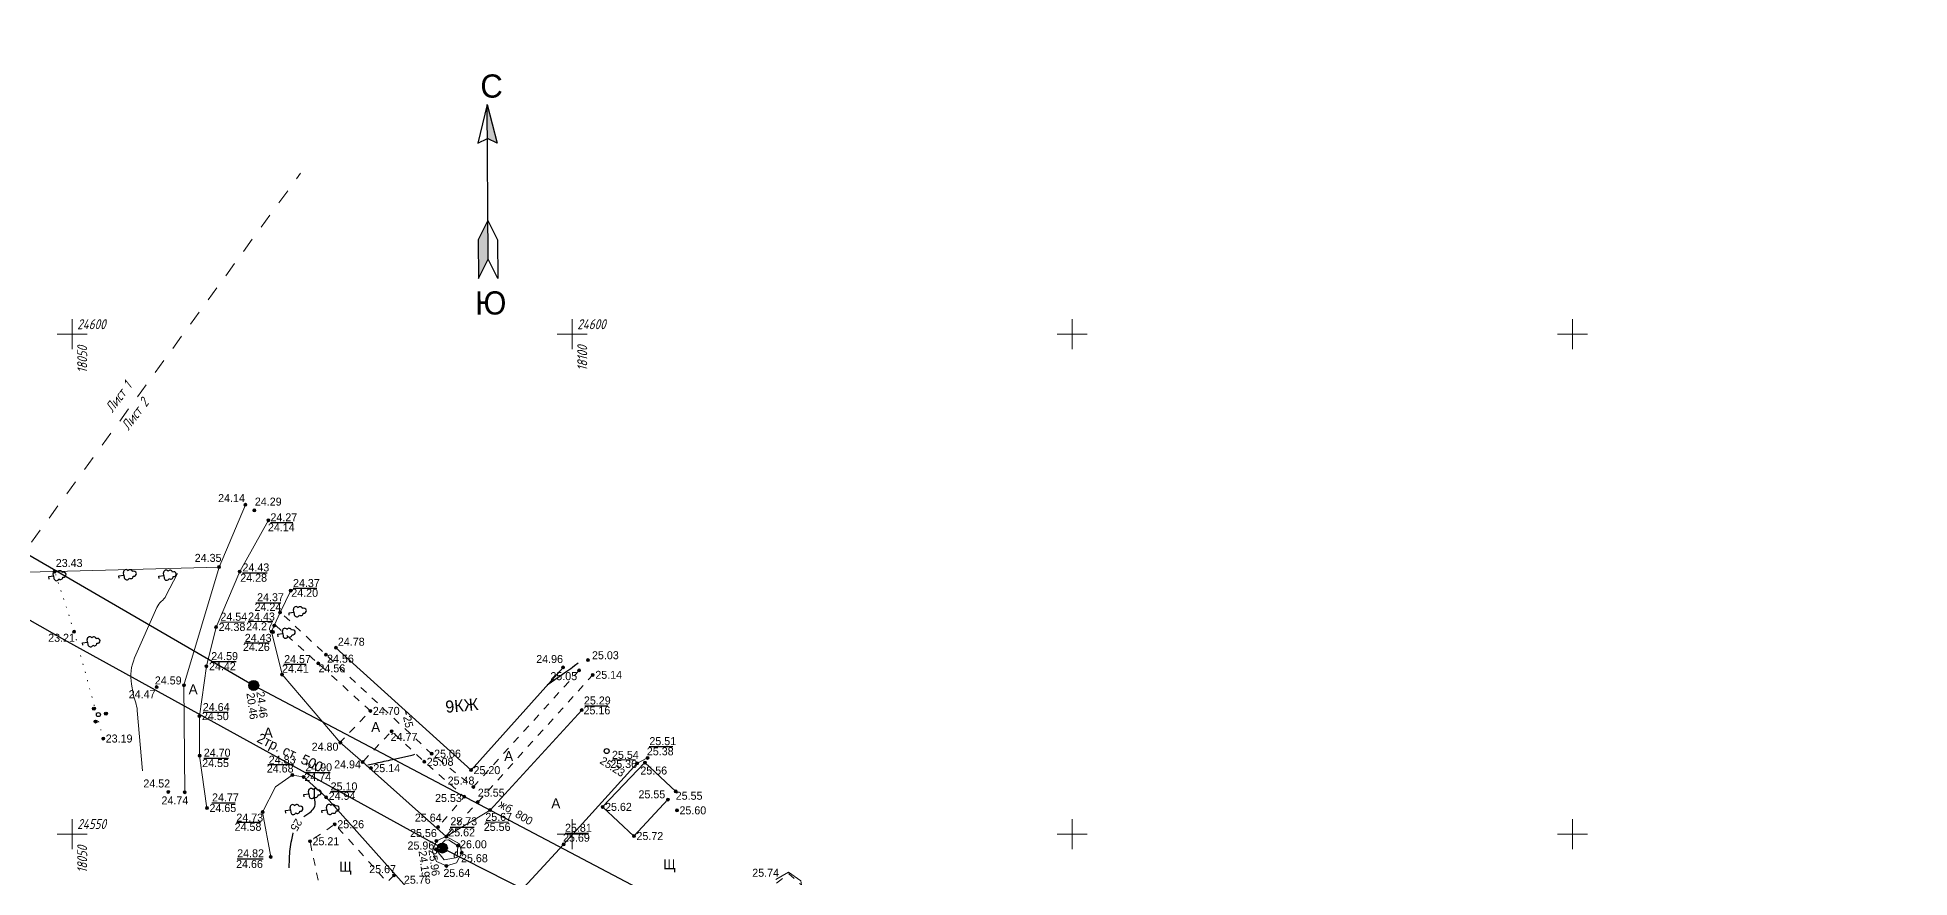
# Model space of a CAD drawing. Header units: metres. Extents: x 17798 to 18902, y 24284 to 24836.
# Drawn here: x 18046.5 to 18233.7, y 24545.6 to 24629.7 of the extents above; entities that cross this region are included whole.
import ezdxf

# ---------------------------------------------------------------- set-up
doc = ezdxf.new("R2010")
doc.units = ezdxf.units.M
doc.linetypes.add('g5_01_5x1_5', pattern=[3, 1.5, -1.5])
doc.linetypes.add('g5_366', pattern=[1.7000000029802322, 0.2000000029802322, -1.5])
for name, color, linetype in [('02_Сетка', 7, 'Continuous'), ('03_Здания и строения', 7, 'Continuous'), ('06_Инженерно-технические сооружения', 7, 'Continuous'), ('10_Границы покрытий и угодий', 7, 'Continuous'), ('12_Рельеф', 7, 'Continuous'), ('13_Растительность', 7, 'Continuous'), ('14_Ограждения', 7, 'Continuous'), ('19_Горизонтали', 7, 'Continuous'), ('30_Канализация', 7, 'Continuous'), ('32_Теплосеть', 7, 'Continuous'), ('33_Газопровод', 7, 'Continuous'), ('44_Крышки колодцев', 7, 'Continuous'), ('45_Номера колодцев', 7, 'Continuous'), ('61_Отметки высоты поверхности', 7, 'Continuous'), ('rastr', 7, 'Continuous')]:
    doc.layers.add(name, color=color, linetype=linetype)
doc.styles.add('LIKE11', font='bm431.shx')
doc.styles.add('LIKE14', font='p131.shx')
doc.styles.add('LIKE17', font='d431.shx')
doc.styles.add('LIKE32', font='peteri.shx')
doc.styles.add('LIKE36', font='pragmai.shx')
doc.styles.add('Line_GUGK', font='bm431.ttf', dxfattribs={"height": 1})
doc.styles.get("Standard").update_dxf_attribs({"font": 'SPDS.shx', "oblique": 15, "height": 2})
doc.linetypes.add('g5_085a', pattern='A,0.001000000047497451,[19,GUGK_2005.shx,S=2,R=180.0000050089563,X=0,Y=0],1,[18,GUGK_2005.shx,S=12,R=180.0000050089563,X=0,Y=0],1', length=2.001000000047497)
doc.linetypes.add('g5_121_g', pattern='A,8,-0.6000000238418579,["Г",Line_GUGK,S=2,R=0,X=0,Y=-1],-2.299999952316284,24', length=34.89999997615814)
doc.linetypes.add('g5_122_kl', pattern='A,2,-2,3,-0.6000000238418579,["Кл",Line_GUGK,S=2,R=0,X=0,Y=-1],-5,3,-2,8,-2,8,-2,6', length=43.60000002384186)
doc.linetypes.add('g5_122_t', pattern='A,2,-2,3,-0.6000000238418579,["Т",Line_GUGK,S=2,R=0,X=0,Y=-1],-2.799999952316284,3,-2,8,-2,8,-2,6', length=41.39999997615814)
doc.linetypes.add('g5_474_1a', pattern='A,2,-0.5,[28,GUGK_2005.shx,S=2,R=0,X=0,Y=0],-0.5,2', length=5)

# ---------------------------------------------------------------- blocks, each defined once
blk = doc.blocks.new('g5_388_1')
at = {"color": 0, "flags": 128}
blk.add_lwpolyline([(0, 0.99423149460381), (0.513141325947899, 0.99423149460381, 0.7980424165725708), (0.729456388550349, 1.94501724603264, 0.6363283395767212), (0.462796798938016, 2.81074059364795, 0.5330644249916077), (0, 3.5, 0.5330644249916077), (-0.462796798938011, 2.81074059364795, 0.6363283395767212), (-0.729456388550344, 1.94501724603264, 0.7980424165725708), (-0.513141325947899, 0.99423149460381)], format="xyb", dxfattribs=at)
for points in [[(0, 0.99423149460381), (-0.513141325947899, 0.99423149460381)], [(0.5, 0), (0, 0), (0, 0.99423149460381)]]:
    blk.add_lwpolyline(points, dxfattribs=at)
at = {"style": 'LIKE11', "flags": 8}
for tag, p in [('Описание', (-14.18582778595089, 0.838153843312421)), ('Метрические данные', (1.49018894412265, 0.457040420709325))]:
    blk.add_attdef(tag, p, '', height=2, dxfattribs=at)
blk = doc.blocks.new('g5_117t')
h = blk.add_hatch(color=255)
h.paths.add_polyline_path([(-0.07500000000000022, -0.07499999999999986), (-0.9219544457292889, -0.0749999999999998, 0.3674260079860687), (-0.07500000000000029, -0.9219544457292886)])
h.paths.add_polyline_path([(0.07499999999999969, -0.9219544457292886, 0.3674260079860687), (0.9219544457292886, -0.07499999999999993), (0.07499999999999979, -0.07499999999999989)])
h.paths.add_polyline_path([(0.9219544457292886, 0.07500000000000005, 0.9219544529914856), (-0.9219544457292889, 0.07500000000000018)])
at = {"color": 0, "flags": 128}
for points in [[(-1, 1.836909530733566e-16), (0.9999999999999999, 1.836909530733566e-16)], [(-2.947132555358722e-16, -0.9999999999999999), (-2.947132555358722e-16, 1.224606353822378e-16)]]:
    blk.add_lwpolyline(points, dxfattribs=at)
at = {"color": 0}
blk.add_circle((-1.110223024625157e-16, 6.123031769111888e-17), 1, dxfattribs=at)
at = {"style": 'LIKE11', "flags": 8}
for tag, p in [('Номер', (-2.947132555358722e-16, 1.699999988079071)), ('Отметка кольца люка', (4.198353965073093e-16, -2.800000011920929)), ('Отметка земли (возле него)', (4.198353965073093e-16, -4.800000011920929)), ('Верх прокладки', (4.198353965073093e-16, -6.800000011920929)), ('Низ прокладки', (4.198353965073093e-16, -8.800000011920929))]:
    blk.add_attdef(tag, p, '', height=1.600000023841858, dxfattribs=at)
blk = doc.blocks.new('g5_311_2')
h = blk.add_hatch(color=0)
edge = h.paths.add_edge_path()
edge.add_arc((6.938893903907228e-18, 0), 0.5, 0, 360.0000100179126)
at = {"color": 0}
blk.add_circle((6.938893903907228e-18, 0), 0.5, dxfattribs=at)
at = {"style": 'LIKE11', "flags": 8}
for tag, p in [('Номер', (6.938893903907228e-18, 1.699999988079071)), ('Отметка кольца люка', (7.214875459470888e-16, -2.800000011920929)), ('Отметка земли (возле него)', (7.214875459470888e-16, -4.800000011920929)), ('Верх прокладки', (7.214875459470888e-16, -6.800000011920929)), ('Низ прокладки', (7.214875459470888e-16, -8.800000011920929))]:
    blk.add_attdef(tag, p, '', height=1.600000023841858, dxfattribs=at)
blk = doc.blocks.new('g5_395_1')
h = blk.add_hatch(color=0)
h.paths.add_polyline_path([(0.2999999999999997, 1.5, 1), (-0.3000000000000003, 1.5, 1)])
h.paths.add_polyline_path([(-1.599038105676658, -0.7499999999999993, 1), (-0.9990381056766585, -0.7499999999999993, 1)])
h.paths.add_polyline_path([(1.599038105676658, -0.7499999999999993, 1), (0.9990381056766584, -0.7499999999999993, 1)])
at = {"color": 0}
for centre, radius in [((0, 0), 0.4000000059604645), ((-3.216285744678249e-16, 1.5), 0.300000011920929), ((-1.299038105676658, -0.7499999999999993), 0.300000011920929), ((1.299038105676658, -0.7499999999999993), 0.300000011920929)]:
    blk.add_circle(centre, radius, dxfattribs=at)
blk = doc.blocks.new('g5_117d')
h = blk.add_hatch(color=255)
h.paths.add_polyline_path([(0.325, 0.475), (0.3250000000000001, 0.8660254037844387, 0.1814602911472321), (-0.325, 0.8660254037844386), (-0.325, 0.4750000000000001)])
h.paths.add_polyline_path([(-0.7937253933193772, 0.4750000000000001), (-0.475, 0.475), (-0.475, 0.7937253933193772, 0.1236868873238564)])
h.paths.add_polyline_path([(0.4750000000000001, 0.4750000000000001), (0.7937253933193772, 0.4750000000000001, 0.1236868873238564), (0.4750000000000001, 0.7937253933193771)])
h.paths.add_polyline_path([(0.4749999999999999, -0.3250000000000001), (0.8660254037844387, -0.3250000000000001, 0.08999530971050262), (0.925, 0, 0.08999530971050262), (0.8660254037844386, 0.325), (0.475, 0.3250000000000001)])
h.paths.add_polyline_path([(0.325, 0.325), (-0.325, 0.3250000000000001), (-0.3250000000000001, -0.325), (0.3249999999999999, -0.325)])
h.paths.add_polyline_path([(-0.475, 0.3250000000000001), (-0.8660254037844386, 0.3250000000000001, 0.08999530971050262), (-0.925, 0, 0.08999530971050262), (-0.8660254037844386, -0.325), (-0.4750000000000001, -0.325)])
h.paths.add_polyline_path([(-0.4750000000000002, -0.7937253933193771), (-0.4750000000000001, -0.4749999999999999), (-0.7937253933193774, -0.4749999999999998, 0.1236868873238564)])
h.paths.add_polyline_path([(-0.3250000000000002, -0.475), (-0.3250000000000002, -0.8660254037844386, 0.1814602911472321), (0.3249999999999998, -0.8660254037844387), (0.3249999999999998, -0.4749999999999999)])
h.paths.add_polyline_path([(0.7937253933193772, -0.475), (0.4749999999999999, -0.475), (0.4749999999999999, -0.7937253933193774, 0.1236868873238564)])
at = {"color": 0, "flags": 128}
for points in [[(-0.916515138991168, 0.4000000000000001), (0.9165151389911679, 0.4000000000000001)], [(-0.4, 0.9165151389911679), (-0.4, -0.9165151389911681)], [(0.4000000000000001, 0.9165151389911681), (0.4000000000000001, -0.9165151389911681)], [(-0.9165151389911681, -0.3999999999999999), (0.9165151389911679, -0.3999999999999999)]]:
    blk.add_lwpolyline(points, dxfattribs=at)
at = {"color": 0}
blk.add_circle((0, 0), 1, dxfattribs=at)
at = {"style": 'LIKE11', "flags": 8}
for tag, p in [('Номер', (0, 1.699999988079071)), ('Отметка кольца люка', (7.145486520431816e-16, -2.800000011920929)), ('Отметка земли (возле него)', (7.145486520431816e-16, -4.800000011920929)), ('Верх прокладки', (7.145486520431816e-16, -6.800000011920929)), ('Низ прокладки', (7.145486520431816e-16, -8.800000011920929))]:
    blk.add_attdef(tag, p, '', height=1.600000023841858, dxfattribs=at)
blk = doc.blocks.new('g5_012')
at = {"color": 92, "linetype": 'ByBlock', "lineweight": -2}
for p, q in [((-3, 0), (3, 0)), ((0, -3), (0, 3))]:
    blk.add_line(p, q, dxfattribs=at)
blk = doc.blocks.new('g5_330')
at = {"linetype": 'ByBlock', "lineweight": -2}
blk.add_hatch(color=0, dxfattribs=at).paths.add_polyline_path([(-0.3, 0, 1), (0.3, 0, 1)])
at = {"color": 0, "linetype": 'ByBlock', "lineweight": -2}
blk.add_circle((0, 0), 0.3, dxfattribs=at)
at = {"color": 0, "linetype": 'ByBlock', "lineweight": 15, "flags": 12}
for tag, p in [('number', (-7.619999885559082, -0.800000011920929)), ('z', (0.5, -0.800000011920929))]:
    blk.add_attdef(tag, p, '', height=1.600000023841858, dxfattribs=at)
blk = doc.blocks.new('A$C382B7D53')
for points in [[(0, 7.8125), (0.625, 7.5), (0, 10)], [(0, 2.5), (-0.625, 1.25), (-0.625, -1.25), (0, 0)]]:
    blk.add_hatch(color=0).paths.add_polyline_path(points)
at = {"color": 0}
blk.add_line((0, 0), (0, 10), dxfattribs=at)
for points in [[(0, 10), (-0.625, 7.5), (0, 7.8125)], [(0, 10), (0.625, 7.5), (0, 7.8125)], [(0, 2.5), (-0.625, 1.25), (-0.625, -1.25), (0, 0)], [(0, 2.5), (0.625, 1.25), (0.625, -1.25), (0, 0)]]:
    blk.add_lwpolyline(points, dxfattribs=at)
at = {"color": 0, "style": 'LIKE17'}
for s, p in [('С', (-0.4412730571268639, 10.445913590695)), ('Ю', (-0.8493993782390135, -3.584427404883172))]:
    blk.add_text(s, height=1.5, dxfattribs=at).set_placement(p)

msp = doc.modelspace()

# ---------------------------------------------------------------- linework, layer by layer
at = {"layer": '06_Инженерно-технические сооружения', "color": 7, "linetype": 'Continuous', "lineweight": 20, "ltscale": 0.5, "flags": 128}
for points in [[(18087.288, 24549.401), (18087.62800000358, 24549.42299999988), (18088.56900001812, 24548.8250000248), (18088.49699999142, 24547.64900002575), (18087.19099999714, 24547.42799995041), (18086.37000001717, 24548.45900002814), (18087.288, 24549.401)], [(18120.359, 24545.443), (18121.61599996948, 24546.20600001144), (18122.8740001049, 24545.30999999869), (18122.90899995232, 24544.91199998188)]]:
    msp.add_lwpolyline(points, dxfattribs=at)
at = {"layer": '10_Границы покрытий и угодий', "color": 7, "linetype": 'Continuous', "lineweight": 20, "ltscale": 0.5, "flags": 128}
for points in [[(18069.622, 24581.397), (18066.75300004196, 24576.26300017548), (18064.39000012588, 24570.7110001297), (18063.4280002327, 24566.78599993897), (18062.72400023651, 24561.79900042725), (18062.74199988556, 24557.84000079346), (18063.47700001907, 24552.60699908447)], [(18087.395, 24549.742), (18088.73300005913, 24549.02599997949), (18088.95400001526, 24548.12800003719), (18088.43199994087, 24547.12300004196), (18087.41599999972, 24546.82300008964), (18086.42299999714, 24547.26899995041), (18086.04400004864, 24548.29600002003), (18086.42200001001, 24549.32300000024), (18087.395, 24549.742)]]:
    msp.add_lwpolyline(points, dxfattribs=at)
at = {"layer": '10_Границы покрытий и угодий', "color": 7, "linetype": 'g5_366', "lineweight": 20, "ltscale": 0.5, "flags": 128}
msp.add_lwpolyline([(18053.104, 24559.558), (18050.19699993515, 24570.24200001526), (18048.26499977493, 24576.24999943543)], dxfattribs=at)
at = {"layer": '10_Границы покрытий и угодий', "color": 7, "linetype": 'g5_01_5x1_5', "lineweight": 20, "ltscale": 0.5, "flags": 128}
for points in [[(18070.347, 24570.855), (18074.604999897, 24567.07200000763), (18079.81400000763, 24562.32399986267), (18076.91200005722, 24559.29599998474)], [(18087.453, 24549.906), (18090.56000011253, 24553.19500003433), (18102.05700009155, 24565.92799935913)], [(18120.439, 24545.079), (18121.64400004291, 24546.03600001717), (18122.90900002861, 24544.91200000429), (18119.6019999876, 24543.44299996281), (18120.439, 24545.079)]]:
    msp.add_lwpolyline(points, dxfattribs=at)
at = {"layer": '12_Рельеф', "color": 7, "linetype": 'g5_085a', "lineweight": 20, "ltscale": 0.5, "flags": 128}
msp.add_lwpolyline([(18064.684, 24576.711), (18061.17700003052, 24564.88400033569), (18061.25799988175, 24554.18699983215)], dxfattribs=at)
at = {"layer": '14_Ограждения', "color": 7, "linetype": 'g5_474_1a', "lineweight": 20, "ltscale": 0.5, "flags": 128}
for points in [[(18031.36, 24589.58), (18032.19799999952, 24575.90699966431), (18048.26500068665, 24576.2500000763), (18064.68400131226, 24576.71099956513), (18067.32500015259, 24582.93300016403)], [(18061.258, 24554.187), (18061.17699999976, 24564.88399954987), (18064.68400011826, 24576.71100016785)], [(18110.355, 24554.269), (18107.26600001335, 24557.15000004196), (18103.0329999733, 24552.71900004768), (18106.17299983978, 24549.80299991989), (18109.56600002527, 24553.44499999905)]]:
    msp.add_lwpolyline(points, dxfattribs=at)
at = {"layer": '19_Горизонтали', "color": 42, "linetype": 'Continuous', "lineweight": 20, "ltscale": 0.5, "elevation": 24, "flags": 128}
msp.add_lwpolyline([(18060.52621957635, 24576.07767811809), (18059.37641484935, 24573.83327489361, -0.1030500009655952), (18058.91113015985, 24573.25649968181), (18058.91113015985, 24573.25649968181, 0.1182041689753532), (18058.46631421777, 24572.67000060204), (18056.24688489667, 24567.61279435561, 0.1475262939929962), (18055.92825052117, 24564.98388615642), (18056.09037145493, 24564.05242490311, 0.04780834168195724), (18056.32092019891, 24563.2124284843), (18056.32092019891, 24563.2124284843, -0.06904131174087524), (18056.51476029681, 24562.36763272823), (18057.04666635369, 24556.31701985393)], format="xyb", dxfattribs=at)
at = {"layer": '19_Горизонтали', "color": 42, "linetype": 'Continuous', "lineweight": 30, "ltscale": 0.5, "elevation": 25, "flags": 128}
for points in [[(18100.57700082635, 24567.1077989677), (18100.21410104608, 24566.81743184124, -0.01697080954909325), (18099.46944311107, 24566.26197976623), (18097.50349923944, 24564.8968690971)], [(18079.55571481561, 24556.92641011272), (18080.3806430993, 24557.10288945232, 0.002376406220719218), (18082.02878488019, 24557.4636814843), (18083.9646333134, 24557.89710663824, 0.03847180426491749), (18084.24579627383, 24557.9832086373, 0.03847180426491749)], [(18073.16695138787, 24551.74620953594), (18073.7616916626, 24552.17404254608, 0.1029997989535332), (18074.18876382684, 24552.6399664024), (18074.18876382684, 24552.6399664024, 0.1769226789474487), (18074.30115723175, 24553.23586527744), (18074.27306025511, 24553.40586098192, -0.045669324696064), (18074.2179767785, 24554.16404477154), (18074.22513315057, 24554.54565754925)], [(18071.68988534783, 24546.61078969036), (18071.72545358514, 24547.55120411907, -0.04187800735235214), (18071.95279710657, 24549.41295813644), (18072.09509321056, 24550.09658655351, -0.001248018310595937), (18072.09788639905, 24550.10983987425, -0.001248018310595937)]]:
    msp.add_lwpolyline(points, format="xyb", dxfattribs=at)
for points in [[(18083.4380861593, 24561.96364076245), (18083.36386606072, 24562.29198018108)], [(18075.96762582635, 24553.01678792034), (18076.07881662225, 24552.91192189251)]]:
    msp.add_lwpolyline(points, dxfattribs=at)
msp.add_lwpolyline([(18084.97553750848, 24558.6545404533), (18084.97553750848, 24558.6545404533)], close=True, dxfattribs=at)
at = {"layer": '19_Горизонтали', "color": 42, "linetype": 'Continuous', "lineweight": 20, "ltscale": 0.5, "elevation": 26, "flags": 128}
msp.add_lwpolyline([(18088.23426372638, 24547.97877764639, 0.2249021530151367), (18088.20930978631, 24547.73550358806), (18088.21517651804, 24547.7189304179, 0.3353224396705627), (18088.37194558953, 24547.61543599163), (18088.37194558953, 24547.61543599163, 0.3761933445930481), (18088.49742296747, 24547.74036795803), (18088.52378775788, 24548.12781185717, 0.7861180901527405), (18088.35657998895, 24548.1806921104)], format="xyb", close=True, dxfattribs=at)
at = {"layer": '33_Газопровод', "color": 132, "linetype": 'g5_121_g', "lineweight": 30, "ltscale": 0.5, "flags": 128}
msp.add_lwpolyline([(18089.878, 24556.393), (18099.08900044251, 24566.66500031281)], dxfattribs=at)
at = {"layer": '61_Отметки высоты поверхности', "flags": 128}
for points in [[(18069.81841306228, 24581.16096337896), (18072.07916524691, 24581.15612236785)], [(18067.02144419112, 24576.13300557663), (18069.50864811729, 24576.11579309271)], [(18072.08033633226, 24574.59278334311), (18074.46713410224, 24574.59278334311)], [(18068.35257848699, 24573.1291843199), (18070.86560113904, 24573.14065930917)], [(18064.85532746493, 24571.21140392493), (18067.2392564876, 24571.22001016689)], [(18067.60670418387, 24571.28171104601), (18070.05087690025, 24571.27023605673)], [(18067.24058030723, 24569.1351708641), (18069.68529091373, 24569.1351708641)], [(18063.88585024573, 24567.27637908586), (18066.4104375354, 24567.27758933865)], [(18071.1781617845, 24566.97989162776), (18073.41148157288, 24566.97989162776)], [(18063.11006327523, 24562.20833352804), (18065.58866095945, 24562.19865150584)], [(18101.24530430773, 24562.82546136355), (18103.55560214919, 24562.84076134926)], [(18107.69742790902, 24558.75010081927), (18110.07289235626, 24558.75010081927)], [(18063.15056145784, 24557.58884682851), (18065.63400015316, 24557.59368783961)], [(18069.56722943823, 24556.96169352673), (18072.12232705097, 24556.94639354102)], [(18073.37947587639, 24556.15844427722), (18075.79687361779, 24556.14824428675)], [(18104.02440819261, 24557.43216918025), (18106.29071857516, 24557.44938166417)], [(18075.82039026248, 24554.25444605614), (18078.26838797529, 24554.26464604661)], [(18063.96895131822, 24553.13443927157), (18066.29263664717, 24553.11722678765)], [(18066.42757426704, 24551.1962435853), (18068.81580641069, 24551.18333422236)], [(18087.79678346235, 24550.69680498716), (18090.18358123234, 24550.70700497763)], [(18091.31135309531, 24551.20900034193), (18093.63073530328, 24551.20039409997)], [(18099.29302228393, 24550.0875228017), (18101.61097011824, 24550.09517279455)], [(18066.50550856923, 24547.52831107479), (18069.09383583842, 24547.52831107479)]]:
    msp.add_lwpolyline(points, dxfattribs=at)

# ---------------------------------------------------------------- block references
at = {"xscale": 1.546400786235092, "yscale": 1.546400786235092, "zscale": 1.546400786235092, "rotation": 0.2732442441162334}
msp.add_blockref('A$C382B7D53', (18091.57837848461, 24607.50671805314), dxfattribs=at)
at = {"layer": '02_Сетка', "color": 92, "linetype": 'Continuous', "lineweight": 15, "ltscale": 0.5, "xscale": 0.5, "yscale": 0.5}
for p in [(18050, 24600), (18100, 24600), (18150, 24600), (18200, 24600), (18050, 24550), (18100, 24550), (18150, 24550), (18200, 24550)]:
    msp.add_blockref('g5_012', p, dxfattribs=at)
at = {"layer": '13_Растительность', "color": 92, "linetype": 'Continuous', "lineweight": 20, "xscale": 0.5, "yscale": 0.5, "zscale": 0.5, "rotation": 277.5631784342272}
for name, p in [('g5_388_1', (18047.651, 24575.751, 23.327)), ('g5_388_1', (18054.681, 24575.845, 23.61)), ('g5_388_1', (18058.677, 24575.796, 23.843)), ('g5_388_1', (18071.68, 24572.144, 24.364)), ('g5_388_1', (18051.048, 24569.131, 23.207)), ('g5_388_1', (18070.561, 24569.984, 24.394)), ('g5_395_1', (18052.623, 24561.95, 23.269)), ('g5_388_1', (18073.171, 24553.962, 24.907)), ('g5_388_1', (18074.977, 24552.367, 25.049))]:
    msp.add_blockref(name, p, dxfattribs=at)
at = {"layer": '44_Крышки колодцев', "color": 7, "linetype": 'Continuous', "lineweight": 20, "xscale": 0.5, "yscale": 0.5, "zscale": 0.5}
for name, p, rotation in [('g5_117d', (18068.14867924295, 24564.8669599881, 24.46), 277.5631784342272), ('g5_311_2', (18103.441, 24558.303, 25.229), 327.2608096277772), ('g5_117t', (18087.012, 24548.604, 25.955), 277.5631784342272)]:
    msp.add_blockref(name, p, dxfattribs=dict(at, rotation=rotation))
at = {"layer": '61_Отметки высоты поверхности', "color": 7, "linetype": 'Continuous', "lineweight": 20, "xscale": 0.5, "yscale": 0.5, "zscale": 0.5}
for p in [(18067.325, 24582.933, 24.143), (18068.209, 24582.381, 24.293), (18069.622, 24581.397, 24.138), (18048.265, 24576.25, 23.426), (18064.684, 24576.711, 24.353), (18066.753, 24576.263, 24.278), (18071.849, 24574.352, 24.203), (18064.39, 24570.711, 24.382), (18070.209, 24570.857, 24.266), (18070.788, 24572.178, 24.235), (18050.197, 24570.242, 23.214), (18069.943, 24570.249, 24.262), (18070.089, 24570.212, 24.433), (18074.605, 24567.072, 24.557), (18075.369, 24567.939, 24.558), (18076.366, 24568.629, 24.783), (18101.569, 24567.403, 25.028), (18063.428, 24566.786, 24.425), (18070.995, 24565.956, 24.412), (18099.089, 24566.665, 24.958), (18100.686, 24566.376, 25.046), (18102.057, 24565.928, 25.138), (18058.443, 24564.696, 24.47), (18061.177, 24564.884, 24.588), (18062.724, 24561.799, 24.501), (18079.814, 24562.324, 24.699), (18100.951, 24562.404, 25.165), (18053.104, 24559.558, 23.194), (18062.742, 24557.84, 24.551), (18076.809, 24559.157, 24.802), (18085.941, 24558.039, 25.063), (18107.536, 24557.619, 25.376), (18072.009, 24555.908, 24.684), (18073.146, 24555.716, 24.742), (18079.047, 24557.2, 24.937), (18079.864, 24556.593, 25.145), (18085.199, 24557.232, 25.075), (18089.878, 24556.393, 25.202), (18106.471, 24557.074, 25.365), (18107.266, 24557.15, 25.565), (18059.605, 24554.214, 24.523), (18061.258, 24554.187, 24.735), (18089.201, 24553.737, 25.53), (18090.115, 24554.721, 25.479), (18110.355, 24554.269, 25.553), (18063.477, 24552.607, 24.647), (18069.041, 24552.2, 24.58), (18075.39, 24553.679, 24.938), (18090.56, 24553.195, 25.552), (18091.784, 24552.392, 25.562), (18103.033, 24552.719, 25.615), (18109.566, 24553.445, 25.554), (18110.472, 24552.373, 25.602), (18076.26, 24550.985, 25.26), (18086.591, 24550.701, 25.643), (18086.37, 24548.459, 25.961), (18086.422, 24549.323, 25.557), (18087.395, 24549.742, 25.622), (18088.569, 24548.825, 25.995), (18088.954, 24548.128, 25.677), (18099.127, 24548.971, 25.693), (18106.173, 24549.803, 25.721), (18069.861, 24547.715, 24.664), (18087.416, 24546.823, 25.636), (18082.191, 24545.882, 25.668)]:
    msp.add_blockref('g5_330', p, dxfattribs=at)

# ---------------------------------------------------------------- texts
at = {"layer": '02_Сетка', "color": 3, "linetype": 'Continuous', "lineweight": 15, "oblique": 15.00000041741303}
for s, p in [('24600', (18050.5, 24600.5)), ('24600', (18100.5, 24600.5)), ('24550', (18050.5, 24550.5))]:
    msp.add_text(s, height=1, dxfattribs=at).set_placement(p)
for s, p in [('18050', (18051.50000014753, 24596.12500004371)), ('18100', (18101.50000013769, 24596.34999994834)), ('18050', (18051.50000014753, 24546.12500004371))]:
    msp.add_text(s, height=1, rotation=90.00000250447816, dxfattribs=at).set_placement(p)
at = {"layer": '03_Здания и строения', "color": 7, "linetype": 'Continuous', "lineweight": 15, "style": 'LIKE14'}
msp.add_text('9КЖ', height=1.200000047683716, rotation=4.99999985454646, dxfattribs=at).set_placement((18087.36746396059, 24562.12383941355))
at = {"layer": '10_Границы покрытий и угодий', "color": 7, "linetype": 'Continuous', "lineweight": 15, "style": 'LIKE11'}
for s, p in [('А', (18061.64898321045, 24563.99324859727)), ('А', (18069.15936715331, 24559.65712564348)), ('А', (18079.89962597158, 24560.21052615112)), ('А', (18093.20310454079, 24557.30111622507)), ('А', (18097.91504622267, 24552.58917303597)), ('Щ', (18076.71022518074, 24546.23445512134)), ('Щ', (18109.09681235755, 24546.47812356076))]:
    msp.add_text(s, height=1, dxfattribs=at).set_placement(p)
at = {"layer": '30_Канализация', "color": 42, "linetype": 'Continuous', "lineweight": 20, "style": 'LIKE11'}
msp.add_text('жб. 800', height=0.800000011920929, rotation=329.1380188192635, dxfattribs=at).set_placement((18092.56875897092, 24552.75585844627, 12.16405355087244))
at = {"layer": '32_Теплосеть', "color": 5, "linetype": 'Continuous', "lineweight": 15, "style": 'LIKE32'}
msp.add_text('2тр. ст. 500', height=1, rotation=334.2138875613368, dxfattribs=at).set_placement((18068.38102940115, 24559.25271855741))
at = {"layer": '45_Номера колодцев', "color": 7, "linetype": 'Continuous', "lineweight": 15, "ltscale": 0.5, "style": 'LIKE17'}
for s, rotation, p in [('20.46', 277.5631784342272, (18067.42575059385, 24564.07816026798)), ('24.46', 277.5631784342272, (18068.41705092497, 24564.20977961881)), ('25.23', 327.2608096277772, (18102.68385789316, 24557.12540251073)), ('24.19', 277.5631784342272, (18084.63287919939, 24548.28811355722)), ('25.96', 277.5631784342272, (18085.62417953052, 24548.41973290805))]:
    msp.add_text(s, height=0.800000011920929, rotation=rotation, dxfattribs=at).set_placement(p)
at = {"layer": '61_Отметки высоты поверхности', "color": 7, "linetype": 'Continuous', "lineweight": 15, "ltscale": 0.5, "style": 'LIKE17'}
for s, p in [('24.14', (18064.59348466855, 24583.20972241676)), ('24.29', (18068.26548123776, 24582.85612274713)), ('24.27', (18069.82486774376, 24581.28378162358)), ('24.14', (18069.57241797962, 24580.28545755633)), ('23.43', (18048.35845786184, 24576.71463712718)), ('24.35', (18062.25428685409, 24577.22572800767)), ('24.43', (18067.03005043307, 24576.27070544798)), ('24.28', (18066.80628814214, 24575.23795641288)), ('24.20', (18071.90821149308, 24573.7321591472)), ('24.37', (18072.08033633226, 24574.70753323589)), ('24.24', (18068.2378285942, 24572.3144600811)), ('24.37', (18068.49027835833, 24573.2898341698)), ('24.38', (18064.64, 24570.31099999404)), ('24.54', (18064.82090249709, 24571.34049755432)), ('24.27', (18067.39517786256, 24570.38815005837)), ('24.43', (18067.59522919459, 24571.36203597096)), ('23.21', (18047.59685857341, 24569.23464411582)), ('24.26', (18067.0743722594, 24568.31381264713)), ('24.43', (18067.26083412597, 24569.22462398034)), ('24.78', (18076.56782081137, 24568.84051332684)), ('24.42', (18063.678, 24566.38599999404)), ('24.59', (18063.90449710331, 24567.39883873708)), ('24.57', (18071.19581423739, 24567.10003141345)), ('24.56', (18074.62472262684, 24566.17831581416)), ('24.56', (18075.48152182632, 24567.14221491358)), ('24.96', (18096.39998358981, 24567.10853566266)), ('25.03', (18101.97597838008, 24567.48933530687)), ('24.59', (18058.26495724804, 24564.96760612725)), ('24.41', (18070.97974009489, 24566.13934866308)), ('25.05', (18097.81438226832, 24565.3949372637)), ('25.14', (18102.307, 24565.52799999404)), ('24.47', (18055.65375968772, 24563.58947408153)), ('25.29', (18101.1688043792, 24562.96316123489)), ('24.50', (18062.974, 24561.39899999404)), ('24.64', (18063.06165316421, 24562.30031273898)), ('25.16', (18101.13055441494, 24561.97631215692)), ('23.19', (18053.354, 24559.15799999404)), ('25.51', (18107.71556122541, 24558.8951673504)), ('24.70', (18063.16006418334, 24557.74304199691)), ('24.83', (18069.6513793596, 24557.03819345526)), ('24.80', (18073.94522401401, 24558.33762996855)), ('25.08', (18085.449, 24556.83199999404)), ('25.06', (18086.191, 24557.63899999404)), ('25.54', (18103.97468323906, 24557.52333159508)), ('25.38', (18107.46169479593, 24557.8797016325)), ('24.55', (18062.99845468147, 24556.70416630654)), ('24.68', (18069.45910261598, 24556.1582493865)), ('24.74', (18073.21627602887, 24555.32204505868)), ('24.90', (18073.3080759431, 24556.28084416286)), ('24.94', (18076.19432191265, 24556.57048161962)), ('25.14', (18080.114, 24556.19299999404)), ('25.48', (18087.54267567509, 24554.95091721613)), ('25.20', (18090.128, 24555.99299999404)), ('25.36', (18103.80329821402, 24556.61036948512)), ('25.56', (18106.81166577366, 24555.9551775047)), ('24.52', (18057.11601017336, 24554.66108242342)), ('24.77', (18063.98616380214, 24553.26353290095)), ('24.94', (18075.64699042449, 24553.4180468376)), ('25.10', (18075.84079024342, 24554.36664595132)), ('25.53', (18086.2854324053, 24553.21011884258)), ('25.55', (18090.56489507361, 24553.74202945672)), ('25.55', (18106.62504372579, 24553.57857972516)), ('25.55', (18110.34841802476, 24553.43200208433)), ('24.74', (18058.93160847703, 24552.96788400539)), ('24.65', (18063.727, 24552.20699999404)), ('24.73', (18066.41586021547, 24551.2464466634)), ('25.64', (18084.2662202315, 24551.24300031013)), ('25.67', (18091.30784684858, 24551.31673774128)), ('25.62', (18103.283, 24552.31899999404)), ('25.60', (18110.72200000001, 24551.97299999404)), ('24.58', (18066.24271691055, 24550.32450762261)), ('25.26', (18076.51, 24550.58499999404)), ('25.56', (18083.78417623744, 24549.70620174597)), ('25.62', (18087.60420003812, 24549.77039959377)), ('25.73', (18087.81718344329, 24550.88040481562)), ('25.56', (18091.15484699153, 24550.31713867521)), ('25.81', (18099.2763501501, 24550.22714834297)), ('25.72', (18106.423, 24549.40299999404)), ('24.82', (18066.50192263508, 24547.67533437492)), ('25.96', (18083.53030980797, 24548.45500291498)), ('26.00', (18088.78299504093, 24548.58115696382)), ('25.69', (18099.08052248248, 24549.23752359585)), ('24.66', (18066.39140347529, 24546.60780065479)), ('25.67', (18079.70016441532, 24546.0921870156)), ('25.64', (18087.12070645342, 24545.71687213992)), ('25.68', (18088.87963814336, 24547.1856707676)), ('25.74', (18117.99801211208, 24545.73047322028)), ('25.76', (18083.16794619753, 24545.03295530201))]:
    msp.add_text(s, height=0.800000011920929, dxfattribs=at).set_placement(p)
at = {"layer": 'rastr', "color": 5, "linetype": 'Continuous', "lineweight": 15, "oblique": 14.99999870986574}
for s, p in [('Лист 1', (18054.0237236296, 24592.103555802)), ('Лист 2', (18055.62753462027, 24590.30861140382))]:
    msp.add_text(s, height=1, rotation=53.10874036317569, dxfattribs=at).set_placement(p)

# ---------------------------------------------------------------- next in the draw order: wipeouts: each hides what was drawn before it
at = {"color": 7, "linetype": 'Continuous', "lineweight": 20}
for points in [[(18082.97560236529, 24561.832582724783), (18083.318445120392, 24560.31592019928), (18084.254819352824, 24560.527588329962), (18083.911976597723, 24562.044250855466)], [(18072.370363152117, 24551.779915015475), (18071.57205334997, 24550.445558304997), (18072.395873560166, 24549.95268878679), (18073.194183362313, 24551.28704549727)]]:
    msp.add_wipeout(points, dxfattribs=at).translate(0, 0, 25).dxf.layer = '19_Горизонтали'

# ---------------------------------------------------------------- next in the draw order: linework, layer by layer
at = {"layer": '03_Здания и строения', "color": 7, "linetype": 'Continuous', "lineweight": 20, "ltscale": 0.5, "flags": 128}
msp.add_lwpolyline([(18099.089, 24566.665), (18089.8779995575, 24556.3929996872), (18076.36600042725, 24568.62899998665)], dxfattribs=at)
at = {"layer": '10_Границы покрытий и угодий', "color": 7, "linetype": 'Continuous', "lineweight": 20, "ltscale": 0.5, "flags": 128}
for points in [[(18071.849, 24574.352), (18070.78800001049, 24572.1779999752), (18070.2090000143, 24570.85700011444), (18069.94299998188, 24570.24899983597), (18070.99500002765, 24565.95600009155), (18076.80900003815, 24559.15700030517), (18079.04699995422, 24557.19999957275), (18087.39499952698, 24549.74199938965), (18091.78399946594, 24552.39200091553), (18100.95099928284, 24562.40400004578)], [(18069.861, 24547.715), (18069.04100000715, 24552.20000013351), (18070.31900000429, 24554.73900016785), (18072.00900000191, 24555.90799983978), (18073.14600008583, 24555.71600040436), (18075.38999980545, 24553.67900022507), (18083.47799962616, 24544.67200001717), (18085.00600045776, 24543.24399980545), (18087.63800042725, 24541.89900001526), (18090.68099969483, 24541.95100006104), (18093.59900086975, 24542.97000011444), (18099.12700074768, 24548.97100004196), (18106.47100061035, 24557.07400020599), (18107.53599923706, 24557.61900028229)]]:
    msp.add_lwpolyline(points, dxfattribs=at)
at = {"layer": '10_Границы покрытий и угодий', "color": 7, "linetype": 'g5_01_5x1_5', "lineweight": 20, "ltscale": 0.5, "flags": 128}
for points in [[(18100.686, 24566.376), (18090.11499990082, 24554.72100026703), (18085.94100011444, 24558.03900010681), (18075.36900056458, 24567.93899996376), (18070.91700090027, 24572.08899982071)], [(18079.129, 24557.304), (18081.93400006676, 24560.29199991608), (18085.19900017166, 24557.2320000031), (18089.20099954987, 24553.73700008774), (18086.59099989319, 24550.70099983597)], [(18082.191, 24545.882), (18081.49500002003, 24545.20799997521), (18076.2599997673, 24550.98500016403), (18073.78100015259, 24549.28200009537), (18074.7709999237, 24544.49099996758)]]:
    msp.add_lwpolyline(points, dxfattribs=at)
at = {"layer": '30_Канализация', "color": 42, "linetype": 'g5_122_kl', "lineweight": 30, "ltscale": 0.5, "flags": 128}
msp.add_lwpolyline([(17981.176, 24764.182), (17973.76000011063, 24619.6879967041), (18068.14867913818, 24564.86696704102), (18224.58759057617, 24482.32741625977), (18357.92499291992, 24375.33501513672), (18432.45169580078, 24314.74266894531), (18453.23700463867, 24297.96999438477), (18504.48727929687, 24313.98333056641), (18591.35513818359, 24418.31029589844), (18643.87698876953, 24411.19551928711), (18665.86996972656, 24407.07601245117), (18685.74106347656, 24402.10665209961)], dxfattribs=at)
at = {"layer": '32_Теплосеть', "color": 5, "linetype": 'g5_122_t', "lineweight": 30, "ltscale": 0.5, "flags": 128}
msp.add_lwpolyline([(17991.57811516937, 24605.40020426376), (17992.74811476883, 24601.88407786949), (18011.81259125885, 24590.6583715306), (18049.44905633148, 24569.29993876083), (18087.01199883637, 24548.60400065048), (18106.57750481781, 24538.65784891708), (18150.63466424164, 24515.78648813827), (18177.94508904633, 24501.7097211705), (18193.87372368988, 24492.91350992782), (18205.48877495941, 24487.73374613388), (18208.06947869476, 24491.29064615829)], dxfattribs=at)
at = {"layer": 'rastr', "color": 5, "linetype": 'g5_01_5x1_5', "lineweight": 20, "flags": 128}
msp.add_lwpolyline([(18017.64439284645, 24540.40191813061), (18072.84292671276, 24616.11672122156)], dxfattribs=at)

# ---------------------------------------------------------------- next in the draw order: block references
at = {"layer": '13_Растительность', "color": 92, "linetype": 'Continuous', "lineweight": 20, "xscale": 0.5, "yscale": 0.5, "zscale": 0.5, "rotation": 277.5631784342272}
msp.add_blockref('g5_388_1', (18071.339, 24552.35, 24.862), dxfattribs=at)
at = {"layer": '61_Отметки высоты поверхности', "color": 7, "linetype": 'Continuous', "lineweight": 20, "xscale": 0.5, "yscale": 0.5, "zscale": 0.5}
for p in [(18081.934, 24560.292, 24.773), (18073.781, 24549.282, 25.209)]:
    msp.add_blockref('g5_330', p, dxfattribs=at)

# ---------------------------------------------------------------- next in the draw order: texts
at = {"layer": '19_Горизонтали', "color": 42, "linetype": 'Continuous', "lineweight": 15, "style": 'LIKE36'}
for rotation, p in [(282.7376751079155, (18083.0822038021, 24561.72383317028)), (239.1090494825153, (18072.37248901988, 24551.62764613283))]:
    msp.add_text('25', height=0.800000011920929, rotation=rotation, dxfattribs=at).set_placement(p)
at = {"layer": '61_Отметки высоты поверхности', "color": 7, "linetype": 'Continuous', "lineweight": 15, "ltscale": 0.5, "style": 'LIKE17'}
for s, p in [('24.70', (18080.064, 24561.92399999404)), ('24.77', (18081.8405309162, 24559.3158458818)), ('25.21', (18074.031, 24548.88199999404))]:
    msp.add_text(s, height=0.800000011920929, dxfattribs=at).set_placement(p)

doc.saveas('drawing.dxf')
